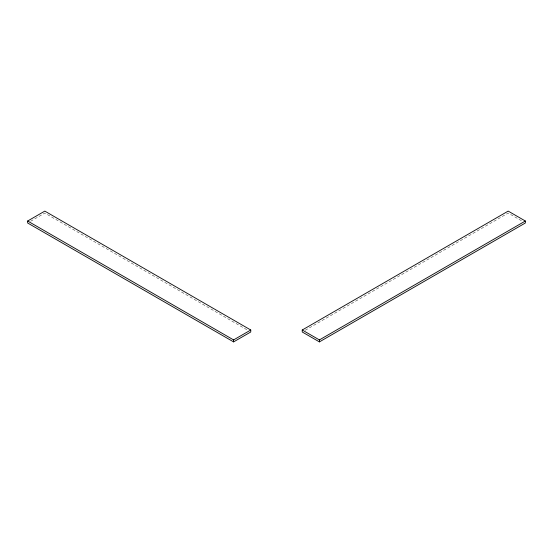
<?xml version="1.0" encoding="UTF-8"?>
<svg xmlns="http://www.w3.org/2000/svg" width="553" height="553" viewBox="0 0 553 553"><rect width="100%" height="100%" fill="white"/><g stroke="black" fill="none" stroke-linecap="round" stroke-linejoin="round"><path stroke-width="0.41" stroke-dasharray="2.77 2.07" d="M30.636 221.269L44.814 213.085L247.772 330.265M305.228 330.265L508.186 213.085L522.364 221.269"/><path stroke-width="0.83" d="M27.65 221.013L44.814 211.108L250.758 330.003L250.758 331.987L233.594 341.892L27.65 222.997L27.65 221.013L233.594 339.915L250.758 330.003M302.242 330.003L508.186 211.108L525.35 221.013L525.35 222.997L319.406 341.892L302.242 331.987L302.242 330.003L319.406 339.915L525.35 221.013M319.406 339.915L319.406 341.892M233.594 339.915L233.594 341.892"/></g></svg>
